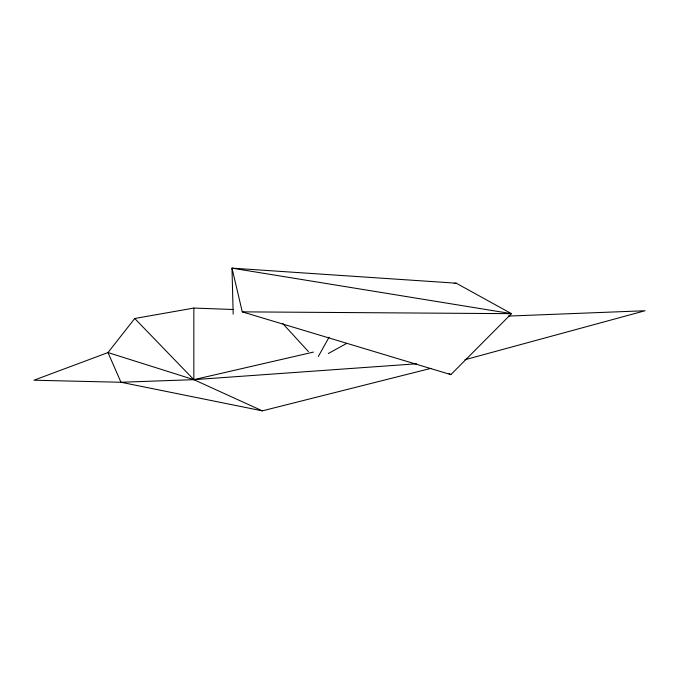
<?xml version="1.0" encoding="UTF-8"?>
<svg xmlns="http://www.w3.org/2000/svg" width="679" height="679" viewBox="0 0 679 679"><rect width="100%" height="100%" fill="white"/><g stroke="black" fill="none" stroke-linecap="round" stroke-linejoin="round"><path stroke-width="1.02" d="M318.307 356.475L329.086 337.225M233.041 309.497L193.838 308.062L134.739 318.502L107.995 352.562L33.95 380.223L120.955 382.26L193.838 379.663L416.49 363.8M242.276 311.856L511.474 313.664L231.989 268.146L242.276 311.856L450.873 374.63L511.474 313.664L456.212 283.185L231.989 268.146L233.169 314.114M328.305 353.521L346.842 343.328M464.937 359.734L645.05 310.744L508.452 316.075M262.332 410.854L193.838 379.663L107.995 352.562L120.955 382.26L262.332 410.854L431.004 368.341M134.739 318.502L193.838 379.663L313.418 352.104M454.115 283.508L456.212 283.185M449.065 373.543L450.873 374.63M282.693 323.501L308.402 351.569M193.838 308.062L193.838 379.663"/></g></svg>
